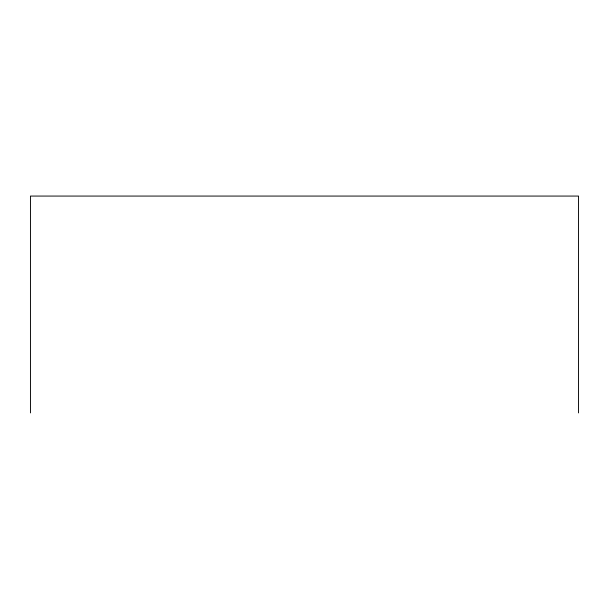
<?xml version="1.0" encoding="UTF-8"?>
<svg xmlns="http://www.w3.org/2000/svg" width="609" height="609" viewBox="0 0 609 609"><rect width="100%" height="100%" fill="white"/><g stroke="black" fill="none" stroke-linecap="round" stroke-linejoin="round"><path stroke-width="0.91" d="M578.55 412.932L578.55 196.068L30.45 196.068L30.45 412.932"/></g></svg>
